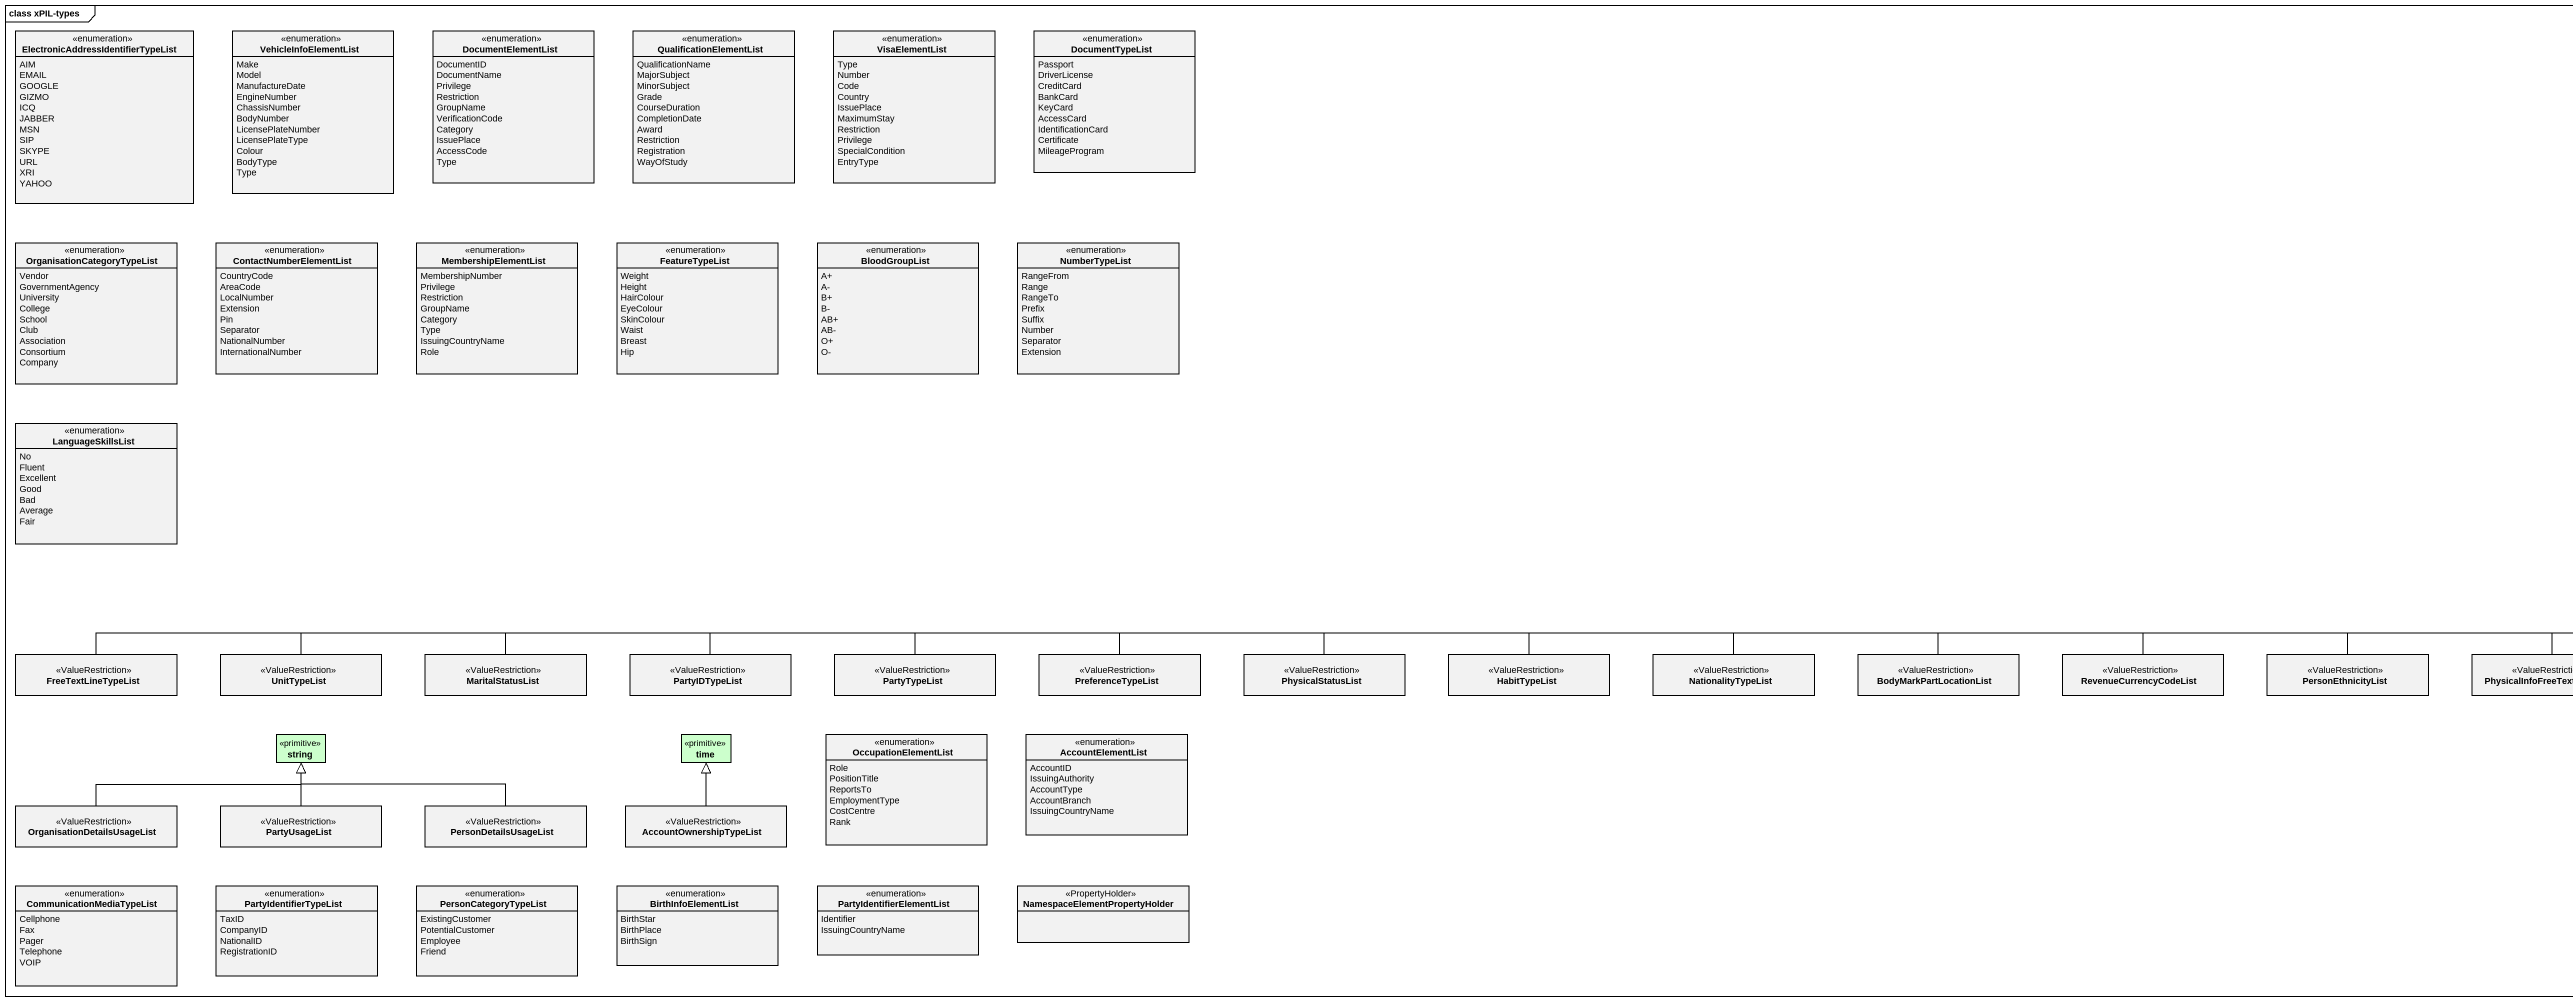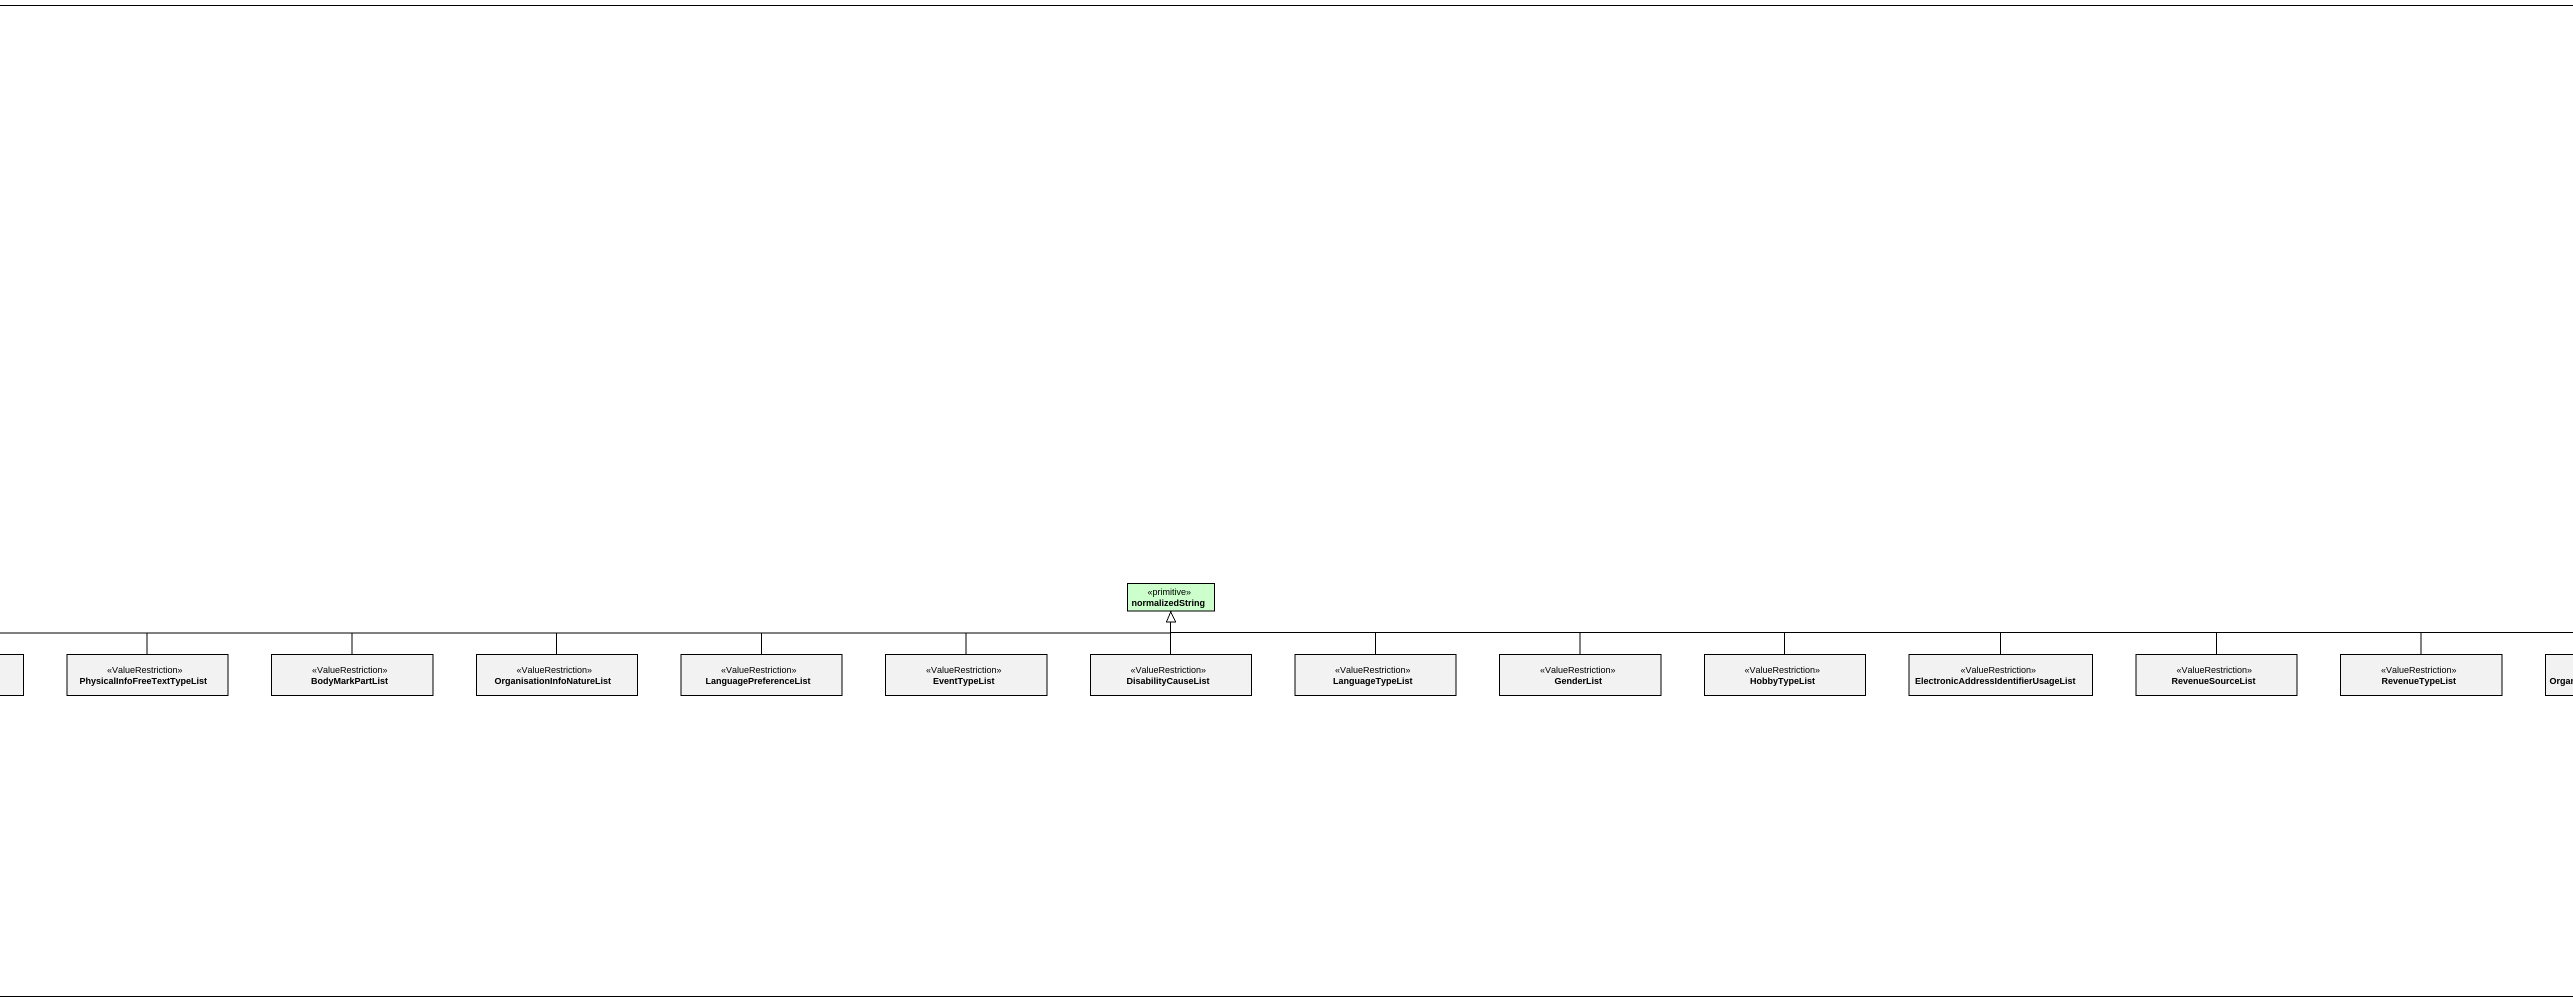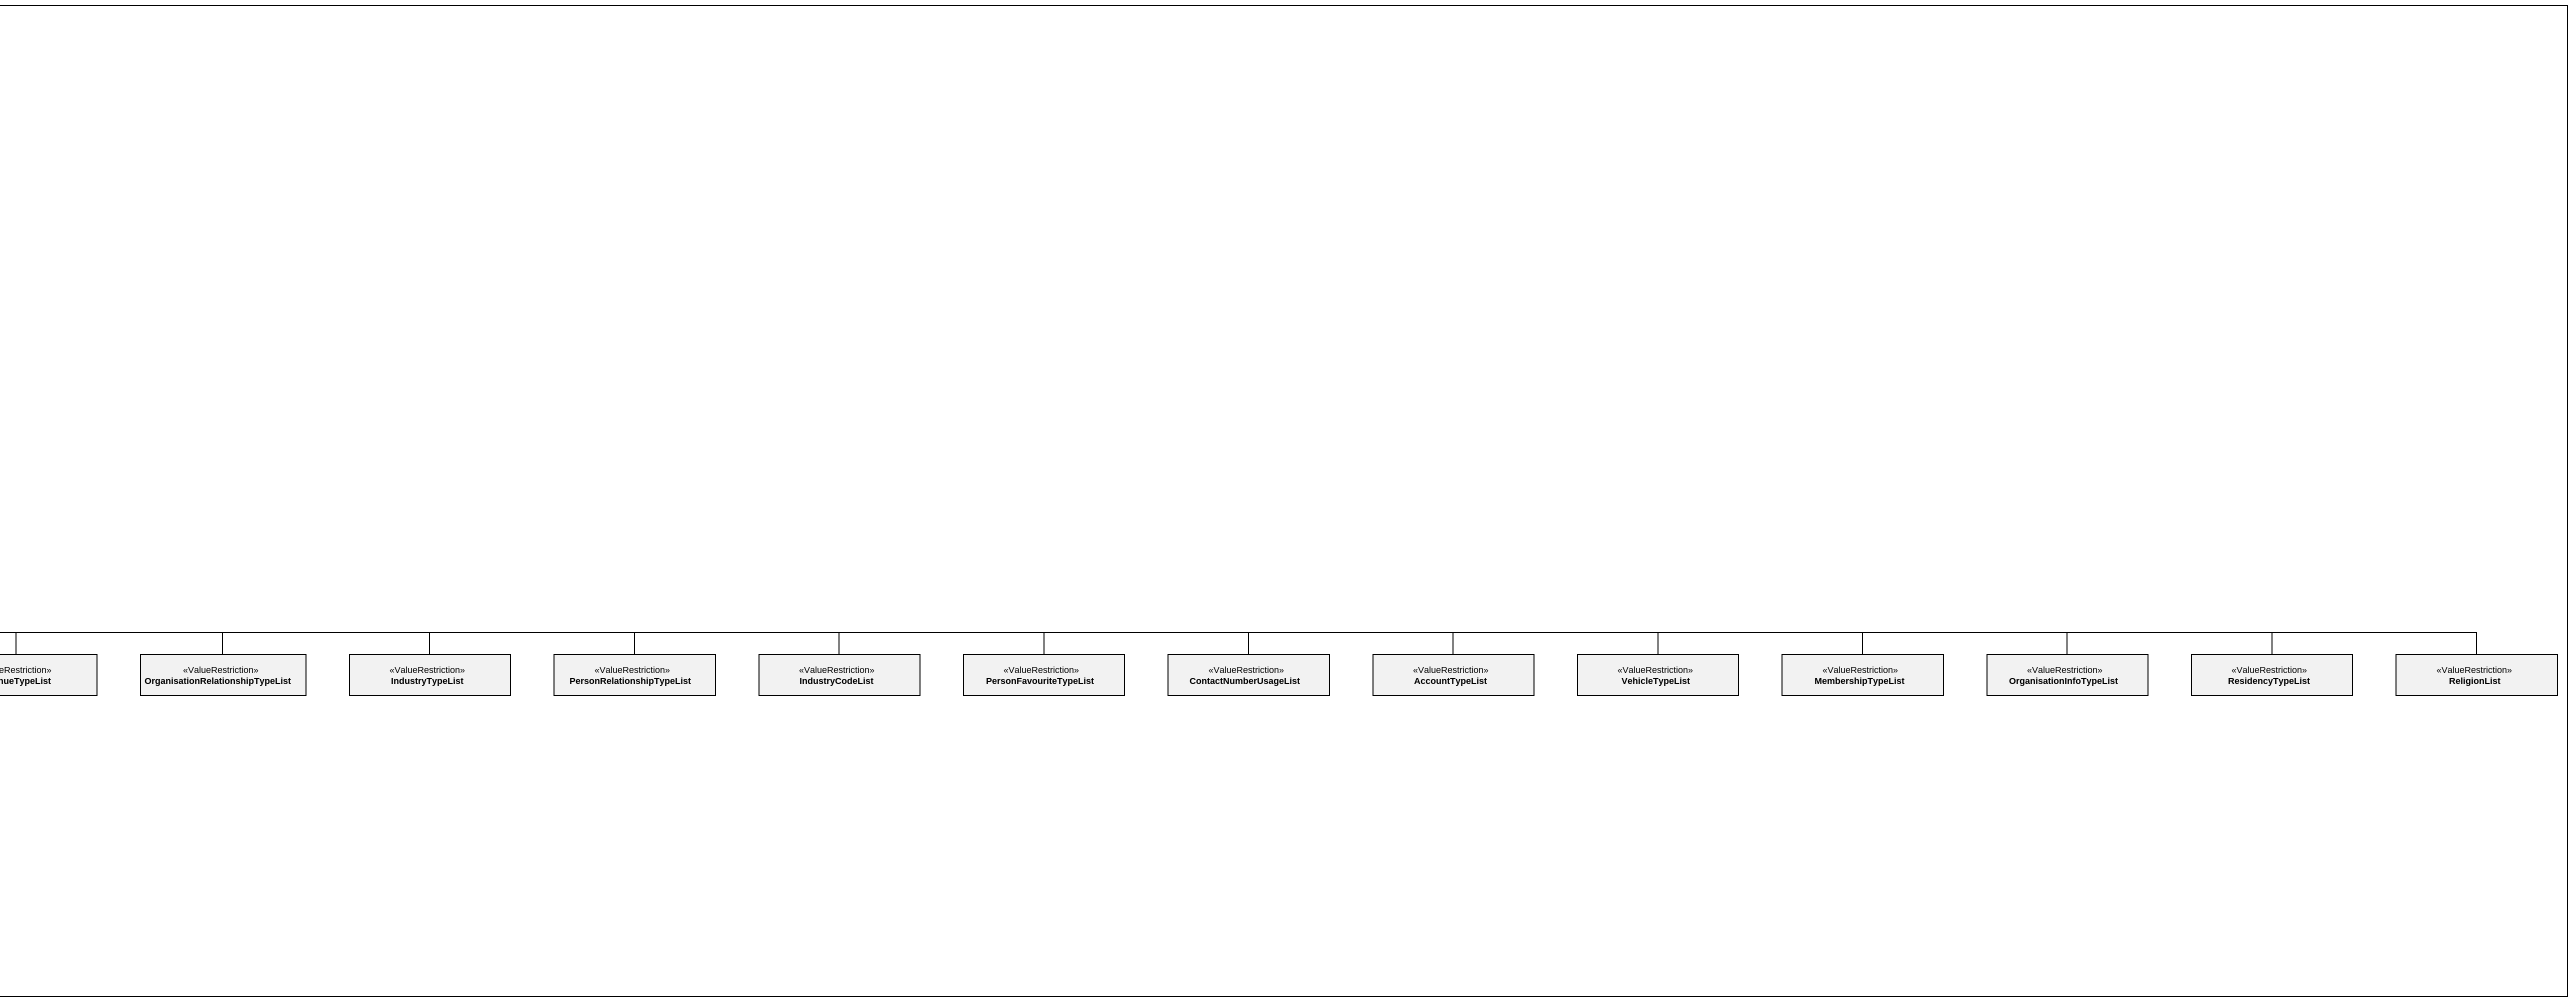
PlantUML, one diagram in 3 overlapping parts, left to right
@startuml
mainframe class xPIL-types
hide circle
hide empty members
enum "ElectronicAddressIdentifierTypeList" as ElectronicAddressIdentifierT {
  AIM
  EMAIL
  GOOGLE
  GIZMO
  ICQ
  JABBER
  MSN
  SIP
  SKYPE
  URL
  XRI
  YAHOO
}
enum VehicleInfoElementList {
  Make
  Model
  ManufactureDate
  EngineNumber
  ChassisNumber
  BodyNumber
  LicensePlateNumber
  LicensePlateType
  Colour
  BodyType
  Type
}
enum DocumentElementList {
  DocumentID
  DocumentName
  Privilege
  Restriction
  GroupName
  VerificationCode
  Category
  IssuePlace
  AccessCode
  Type
}
enum QualificationElementList {
  QualificationName
  MajorSubject
  MinorSubject
  Grade
  CourseDuration
  CompletionDate
  Award
  Restriction
  Registration
  WayOfStudy
}
enum VisaElementList {
  Type
  Number
  Code
  Country
  IssuePlace
  MaximumStay
  Restriction
  Privilege
  SpecialCondition
  EntryType
}
enum DocumentTypeList {
  Passport
  DriverLicense
  CreditCard
  BankCard
  KeyCard
  AccessCard
  IdentificationCard
  Certificate
  MileageProgram
}
enum OrganisationCategoryTypeList {
  Vendor
  GovernmentAgency
  University
  College
  School
  Club
  Association
  Consortium
  Company
}
enum ContactNumberElementList {
  CountryCode
  AreaCode
  LocalNumber
  Extension
  Pin
  Separator
  NationalNumber
  InternationalNumber
}
enum MembershipElementList {
  MembershipNumber
  Privilege
  Restriction
  GroupName
  Category
  Type
  IssuingCountryName
  Role
}
enum FeatureTypeList {
  Weight
  Height
  HairColour
  EyeColour
  SkinColour
  Waist
  Breast
  Hip
}
enum BloodGroupList {
  A+
  A-
  B+
  B-
  AB+
  AB-
  O+
  O-
}
enum NumberTypeList {
  RangeFrom
  Range
  RangeTo
  Prefix
  Suffix
  Number
  Separator
  Extension
}
enum LanguageSkillsList {
  No
  Fluent
  Excellent
  Good
  Bad
  Average
  Fair
}
class normalizedString <<primitive>> #CCFFCC
class FreeTextLineTypeList <<ValueRestriction>>
class UnitTypeList <<ValueRestriction>>
class MaritalStatusList <<ValueRestriction>>
class PartyIDTypeList <<ValueRestriction>>
class PartyTypeList <<ValueRestriction>>
class PreferenceTypeList <<ValueRestriction>>
class PhysicalStatusList <<ValueRestriction>>
class HabitTypeList <<ValueRestriction>>
class NationalityTypeList <<ValueRestriction>>
class BodyMarkPartLocationList <<ValueRestriction>>
class RevenueCurrencyCodeList <<ValueRestriction>>
class PersonEthnicityList <<ValueRestriction>>
class PhysicalInfoFreeTextTypeList <<ValueRestriction>>
class BodyMarkPartList <<ValueRestriction>>
class OrganisationInfoNatureList <<ValueRestriction>>
class LanguagePreferenceList <<ValueRestriction>>
class EventTypeList <<ValueRestriction>>
class DisabilityCauseList <<ValueRestriction>>
class LanguageTypeList <<ValueRestriction>>
class GenderList <<ValueRestriction>>
class HobbyTypeList <<ValueRestriction>>
class "ElectronicAddressIdentifierUsageList" as ElectronicAddressIdentifierU <<ValueRestriction>>
class RevenueSourceList <<ValueRestriction>>
class RevenueTypeList <<ValueRestriction>>
class "OrganisationRelationshipTypeList" as OrganisationRelationshipType <<ValueRestriction>>
class IndustryTypeList <<ValueRestriction>>
class PersonRelationshipTypeList <<ValueRestriction>>
class IndustryCodeList <<ValueRestriction>>
class PersonFavouriteTypeList <<ValueRestriction>>
class ContactNumberUsageList <<ValueRestriction>>
class AccountTypeList <<ValueRestriction>>
class VehicleTypeList <<ValueRestriction>>
class MembershipTypeList <<ValueRestriction>>
class OrganisationInfoTypeList <<ValueRestriction>>
class ResidencyTypeList <<ValueRestriction>>
class ReligionList <<ValueRestriction>>
class string <<primitive>> #CCFFCC
class time <<primitive>> #CCFFCC
enum OccupationElementList {
  Role
  PositionTitle
  ReportsTo
  EmploymentType
  CostCentre
  Rank
}
enum AccountElementList {
  AccountID
  IssuingAuthority
  AccountType
  AccountBranch
  IssuingCountryName
}
class OrganisationDetailsUsageList <<ValueRestriction>>
class PartyUsageList <<ValueRestriction>>
class PersonDetailsUsageList <<ValueRestriction>>
class AccountOwnershipTypeList <<ValueRestriction>>
enum CommunicationMediaTypeList {
  Cellphone
  Fax
  Pager
  Telephone
  VOIP
}
enum PartyIdentifierTypeList {
  TaxID
  CompanyID
  NationalID
  RegistrationID
}
enum PersonCategoryTypeList {
  ExistingCustomer
  PotentialCustomer
  Employee
  Friend
}
enum BirthInfoElementList {
  BirthStar
  BirthPlace
  BirthSign
}
enum PartyIdentifierElementList {
  Identifier
  IssuingCountryName
}
class "NamespaceElementPropertyHolder" as NamespaceElementPropertyHold <<PropertyHolder>>
FreeTextLineTypeList -right-|> normalizedString
UnitTypeList -right-|> normalizedString
MaritalStatusList -right-|> normalizedString
PartyIDTypeList -right-|> normalizedString
PartyTypeList -right-|> normalizedString
PreferenceTypeList -right-|> normalizedString
PhysicalStatusList -right-|> normalizedString
HabitTypeList -right-|> normalizedString
NationalityTypeList -right-|> normalizedString
BodyMarkPartLocationList -right-|> normalizedString
RevenueCurrencyCodeList -right-|> normalizedString
PersonEthnicityList -right-|> normalizedString
PhysicalInfoFreeTextTypeList -right-|> normalizedString
BodyMarkPartList -right-|> normalizedString
OrganisationInfoNatureList -right-|> normalizedString
LanguagePreferenceList -right-|> normalizedString
EventTypeList -right-|> normalizedString
DisabilityCauseList -up-|> normalizedString
LanguageTypeList -left-|> normalizedString
GenderList -left-|> normalizedString
HobbyTypeList -left-|> normalizedString
ElectronicAddressIdentifierU -left-|> normalizedString
RevenueSourceList -left-|> normalizedString
RevenueTypeList -left-|> normalizedString
OrganisationRelationshipType -left-|> normalizedString
IndustryTypeList -left-|> normalizedString
PersonRelationshipTypeList -left-|> normalizedString
IndustryCodeList -left-|> normalizedString
PersonFavouriteTypeList -left-|> normalizedString
ContactNumberUsageList -left-|> normalizedString
AccountTypeList -left-|> normalizedString
VehicleTypeList -left-|> normalizedString
MembershipTypeList -left-|> normalizedString
OrganisationInfoTypeList -left-|> normalizedString
ResidencyTypeList -left-|> normalizedString
ReligionList -left-|> normalizedString
OrganisationDetailsUsageList -right-|> string
PartyUsageList -up-|> string
PersonDetailsUsageList -left-|> string
AccountOwnershipTypeList -up-|> time
@enduml
